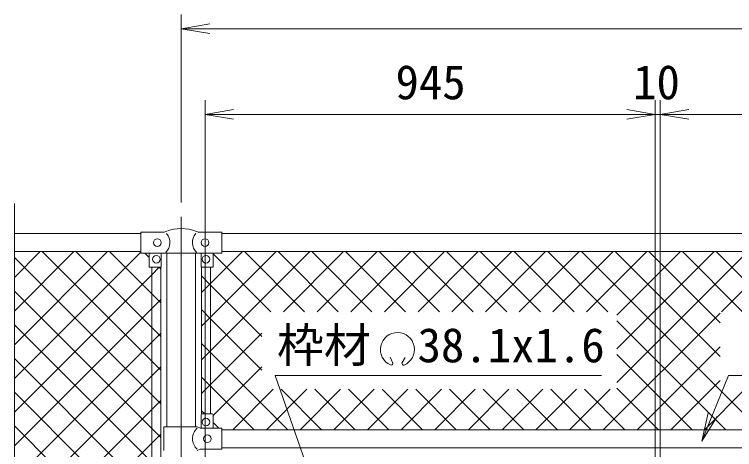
# Model space of a CAD drawing. Units: millimetres, scale not verified. Extents: x -6300 to 6300, y -4455 to 4455.
# Drawn here: x 881 to 2393, y 1608 to 2522 of the extents above; entities that cross this region are included whole.
import ezdxf
from ezdxf.enums import TextEntityAlignment as Align

# ---------------------------------------------------------------- set-up
doc = ezdxf.new("R2010")
doc.units = ezdxf.units.MM
doc.header["$LTSCALE"] = 30
doc.linetypes.add('USER1', pattern=[50.8, 31.75, -6.35, 6.35, -6.35])
for name, color, linetype, lineweight in [('0-1_D-BMK', 2, 'USER1', 13), ('0-2_D-STR1', 1, 'Continuous', 18), ('0-3_D-STR3', 3, 'Continuous', 13), ('0-7_D-STR-DIM', 7, 'Continuous', 9), ('0-8_0', 7, 'Continuous', 9), ('0-9_D-STR-TXT', 7, 'Continuous', 9), ('0-A_D-STR2', 7, 'Continuous', 9)]:
    doc.layers.add(name, color=color, linetype=linetype, lineweight=lineweight)
doc.styles.add('ＭＳ ゴシック', font='')
doc.styles.get('ＭＳ ゴシック').set_extended_font_data('MS Gothic')

# ---------------------------------------------------------------- blocks, each defined once
blk = doc.blocks.new('_Open')
at = {"layer": '0-8_0'}
blk.add_line((-30, 5), (0, 0), dxfattribs=at)
blk.add_lwpolyline([(-30, -5), (0, 0), (-30, 0)], dxfattribs=at)

msp = doc.modelspace()

# ---------------------------------------------------------------- linework, layer by layer
at = {"layer": '0-1_D-BMK'}
msp.add_line((1231.3, 2097.22), (1231.3, -798.6), dxfattribs=at)
at = {"layer": '0-2_D-STR1'}
for p, q in [((1146.3, 2061.98), (881.3, 2061.98)), ((1316.3, 2061.98), (3146.3, 2061.98)), ((1146.3, 2023.98), (881.3, 2023.98)), ((1201.05, 2020.48), (1201.05, 1656.08)), ((1261.55, 2020.48), (1261.55, 1656.08)), ((1316.3, 2023.88), (3146.3, 2023.88)), ((3146.3, 1649.98), (1316.3, 1649.98)), ((3146.3, 1611.98), (1316.3, 1611.98))]:
    msp.add_line(p, q, dxfattribs=at)
at = {"layer": '0-3_D-STR3'}
for p, q in [((1146.3, 2064.98), (1195.52, 2064.98)), ((1146.3, 2020.98), (1146.3, 2064.98)), ((1267.08, 2064.98), (1316.3, 2064.98)), ((1316.3, 2020.98), (1316.3, 2064.98)), ((1146.3, 2020.98), (1196.5, 2020.98)), ((1164.3, 2020.98), (1164.3, 1991.98)), ((1189.3, 2020.98), (1189.3, 1991.98)), ((1197.5, 2020.48), (1196.5, 2020.98)), ((1197.5, 2020.48), (1265.1, 2020.48)), ((1265.1, 2020.48), (1266.1, 2020.98)), ((1266.1, 2020.98), (1316.3, 2020.98)), ((1273.3, 2020.98), (1273.3, 1991.98)), ((1298.3, 2020.98), (1298.3, 1991.98)), ((1188.3, 1990.98), (1165.3, 1990.98)), ((1169.8, 1990.98), (1169.8, 1255.48)), ((1188.8, 1991.11), (1188.8, 1255.48)), ((1273.8, 1682.4), (1273.8, 1991.11)), ((1274.3, 1990.98), (1297.3, 1990.98)), ((1292.8, 1683.08), (1292.8, 1990.98)), ((1273.3, 1681.08), (1273.3, 1653.08)), ((1275.3, 1683.08), (1296.3, 1683.08)), ((1298.3, 1681.08), (1298.3, 1653.08)), ((1195.2, 1656.08), (1265.1, 1656.08)), ((1195.2, 1656.08), (1195.2, 1606.08)), ((1271.1, 1653.08), (1265.1, 1656.08)), ((1271.1, 1653.08), (1316.3, 1653.08)), ((1316.3, 1609.08), (1316.3, 1653.08)), ((1271.1, 1609.08), (1265.1, 1606.08)), ((1271.1, 1609.08), (1316.3, 1609.08))]:
    msp.add_line(p, q, dxfattribs=at)
for centre in [(1181.3, 2042.98), (1281.3, 2042.98), (1179.3, 2007.98), (1283.3, 2007.98), (1283.3, 1666.08), (1286.3, 1631.08)]:
    msp.add_circle(centre, 8, dxfattribs=at)
for centre, radius, start, end in [((1231.3, 1989.52), 82.82, 67.15338, 112.84662), ((1195.52, 2072.98), 8, 270, 296.9114), ((1178.91, 2042.98), 28.8, 314.1684, 41.01552), ((1283.69, 2042.98), 28.8, 138.98448, 225.8316), ((1267.08, 2072.98), 8, 243.0886, 270), ((1165.3, 1991.98), 1, 180, 270), ((1188.3, 1991.98), 1, 270, 0), ((1274.3, 1991.98), 1, 180, 270), ((1297.3, 1991.98), 1, 270, 0), ((1275.3, 1681.08), 2, 90, 180), ((1296.3, 1681.08), 2, 0, 90), ((1283.69, 1631.08), 28.8, 130.19176, 229.80824)]:
    msp.add_arc(centre, radius, start, end, dxfattribs=at)
at = {"layer": '0-7_D-STR-DIM'}
for p, q in [((1231.3, 2127.22), (1231.3, 2521.98)), ((1291.3, 2491.98), (3171.3, 2491.98)), ((1281.3, 1528.98), (1281.3, 2341.98)), ((2226.3, 1528.98), (2226.3, 2341.98)), ((2226.3, 1528.98), (2226.3, 2341.98)), ((2236.3, 1528.98), (2236.3, 2341.98)), ((2236.3, 1528.98), (2236.3, 2341.98)), ((2166.3, 2311.98), (1341.3, 2311.98)), ((2166.3, 2311.98), (2106.3, 2311.98)), ((2226.3, 2311.98), (2236.3, 2311.98)), ((2296.3, 2311.98), (3121.3, 2311.98)), ((2296.3, 2311.98), (2356.3, 2311.98)), ((881.3, 862.63), (881.3, 2124.98))]:
    msp.add_line(p, q, dxfattribs=at)
at = {"layer": '0-9_D-STR-TXT'}
for p, q in [((1675.73, 1790.01), (1669.99, 1802.32)), ((1694.61, 1789.99), (1701.4, 1801.75))]:
    msp.add_line(p, q, dxfattribs=at)
for points in [[(2113.04, 1764.07), (1428.74, 1764.07), (1503.34, 1549.24)], [(3089.28, 1764.07), (2379.98, 1764.07), (2324.83, 1627.91)]]:
    msp.add_lwpolyline(points, dxfattribs=at)
for centre, radius, start, end in [((1685.17, 1818.33), 35.62, 292.92895, 245.65759), ((1672.04, 1789.32), 3.75, 245.55066, 10.6575), ((1698.29, 1789.3), 3.75, 169.34241, 276.63708)]:
    msp.add_arc(centre, radius, start, end, dxfattribs=at)
at = {"layer": '0-A_D-STR2'}
for p, q in [((881.3, 1969.73), (935.55, 2023.98)), ((881.3, 1899.02), (1006.26, 2023.98)), ((881.3, 1828.31), (1076.97, 2023.98)), ((881.3, 1757.6), (1146.3, 2022.6)), ((1169.8, 1723.18), (881.3, 2011.68)), ((1169.8, 1793.89), (939.71, 2023.98)), ((1169.8, 1864.6), (1010.42, 2023.98)), ((1169.8, 1935.31), (1081.13, 2023.98)), ((1164.3, 2011.52), (1154.84, 2020.98)), ((1292.8, 1956.97), (1359.71, 2023.88)), ((1292.8, 1886.25), (1430.42, 2023.88)), ((1292.8, 1815.54), (1501.13, 2023.88)), ((1419.52, 1897.73), (1298.3, 2018.94)), ((1490.23, 1897.73), (1364.08, 2023.88)), ((1560.94, 1897.73), (1434.79, 2023.88)), ((1445.69, 1897.73), (1571.84, 2023.88)), ((1631.65, 1897.73), (1505.5, 2023.88)), ((1516.4, 1897.73), (1642.56, 2023.88)), ((1702.36, 1897.73), (1576.21, 2023.88)), ((1587.11, 1897.73), (1713.27, 2023.88)), ((1773.07, 1897.73), (1646.92, 2023.88)), ((1657.82, 1897.73), (1783.98, 2023.88)), ((1843.78, 1897.73), (1717.63, 2023.88)), ((1728.54, 1897.73), (1854.69, 2023.88)), ((1914.49, 1897.73), (1788.34, 2023.88)), ((1799.25, 1897.73), (1925.4, 2023.88)), ((1985.2, 1897.73), (1859.05, 2023.88)), ((1869.96, 1897.73), (1996.11, 2023.88)), ((2055.91, 1897.73), (1929.76, 2023.88)), ((1940.67, 1897.73), (2066.82, 2023.88)), ((2126.62, 1897.73), (2000.47, 2023.88)), ((2011.38, 1897.73), (2137.53, 2023.88)), ((2445.08, 1649.98), (2071.18, 2023.88)), ((2082.09, 1897.73), (2208.24, 2023.88)), ((2362.03, 1803.74), (2141.89, 2023.88)), ((2145.58, 1890.51), (2278.95, 2023.88)), ((2145.58, 1819.79), (2349.66, 2023.88)), ((2145.58, 1749.08), (2420.37, 2023.88)), ((2362.03, 1874.45), (2212.6, 2023.88)), ((2409.47, 1897.73), (2283.31, 2023.88)), ((2480.18, 1897.73), (2354.03, 2023.88)), ((2364.93, 1897.73), (2491.08, 2023.88)), ((1188.8, 1987.02), (1184.84, 1990.98)), ((1292.8, 1953.73), (1273.8, 1972.73)), ((1273.8, 1937.97), (1292.8, 1956.97)), ((1400.79, 1845.74), (1292.8, 1953.73)), ((1169.8, 1652.47), (881.3, 1940.97)), ((1188.8, 1916.31), (1169.8, 1935.31)), ((1169.8, 1904.68), (1188.8, 1923.68)), ((881.3, 1616.18), (1169.8, 1904.68)), ((1292.8, 1883.02), (1273.8, 1902.02)), ((2117.18, 1649.98), (2362.03, 1894.82)), ((1273.8, 1867.25), (1292.8, 1886.25)), ((1400.79, 1775.03), (1292.8, 1883.02)), ((2374.37, 1649.98), (2145.58, 1878.77)), ((1169.8, 1581.76), (881.3, 1870.26)), ((1188.8, 1845.6), (1169.8, 1864.6)), ((1169.8, 1833.97), (1188.8, 1852.97)), ((881.3, 1545.47), (1169.8, 1833.97)), ((1292.8, 1812.31), (1273.8, 1831.31)), ((1273.8, 1796.54), (1292.8, 1815.54)), ((2187.89, 1649.98), (2362.03, 1824.11)), ((1169.8, 1511.05), (881.3, 1799.55)), ((1455.13, 1649.98), (1292.8, 1812.31)), ((2303.66, 1649.98), (2145.58, 1808.06)), ((1188.8, 1774.89), (1169.8, 1793.89)), ((1169.8, 1763.25), (1188.8, 1782.25)), ((1298.3, 1679.62), (1400.79, 1782.11)), ((881.3, 1474.75), (1169.8, 1763.25)), ((1292.8, 1741.6), (1273.8, 1760.6)), ((2258.6, 1649.98), (2362.03, 1753.4)), ((1384.42, 1649.98), (1292.8, 1741.6)), ((1169.8, 1440.34), (881.3, 1728.84)), ((1188.8, 1704.18), (1169.8, 1723.18)), ((1339.37, 1649.98), (1424.22, 1734.84)), ((1410.08, 1649.98), (1494.93, 1734.84)), ((1525.84, 1649.98), (1440.99, 1734.84)), ((1480.79, 1649.98), (1565.65, 1734.84)), ((1596.55, 1649.98), (1511.7, 1734.84)), ((1551.5, 1649.98), (1636.36, 1734.84)), ((1667.26, 1649.98), (1582.41, 1734.84)), ((1622.21, 1649.98), (1707.07, 1734.84)), ((1737.98, 1649.98), (1653.12, 1734.84)), ((1692.92, 1649.98), (1777.78, 1734.84)), ((1808.69, 1649.98), (1723.83, 1734.84)), ((1763.63, 1649.98), (1848.49, 1734.84)), ((1879.4, 1649.98), (1794.54, 1734.84)), ((1834.34, 1649.98), (1919.2, 1734.84)), ((1950.11, 1649.98), (1865.25, 1734.84)), ((1905.05, 1649.98), (1989.91, 1734.84)), ((2020.82, 1649.98), (1935.96, 1734.84)), ((1975.76, 1649.98), (2060.62, 1734.84)), ((2091.53, 1649.98), (2006.67, 1734.84)), ((2046.47, 1649.98), (2131.33, 1734.84)), ((2162.24, 1649.98), (2077.38, 1734.84)), ((2232.95, 1649.98), (2145.58, 1737.35)), ((2329.32, 1649.98), (2414.17, 1734.84)), ((1169.8, 1692.54), (1188.8, 1711.54)), ((881.3, 1404.04), (1169.8, 1692.54)), ((1280.61, 1683.08), (1273.8, 1689.89)), ((1310.61, 1653.08), (1298.3, 1665.39)), ((1169.8, 1369.63), (881.3, 1658.13)), ((1188.8, 1633.47), (1169.8, 1652.47)), ((1169.8, 1621.83), (1188.8, 1640.83)), ((881.3, 1333.33), (1169.8, 1621.83))]:
    msp.add_line(p, q, dxfattribs=at)
for points in [[(881.3, 1686.89), (1169.8, 1975.39), (1185.39, 1990.98)], [(1273.8, 1725.83), (1292.8, 1744.83), (1400.79, 1852.83)]]:
    msp.add_lwpolyline(points, dxfattribs=at)

# ---------------------------------------------------------------- block references
at = {"layer": '0-7_D-STR-DIM', "xscale": 2, "yscale": 2, "rotation": 180}
for p in [(1231.3, 2491.98), (1281.3, 2311.98), (2236.3, 2311.98), (2236.3, 2311.98)]:
    msp.add_blockref('_Open', p, dxfattribs=at)
at = {"layer": '0-7_D-STR-DIM', "xscale": 2, "yscale": 2}
msp.add_blockref('_Open', (2226.3, 2311.98), dxfattribs=at)
msp.add_blockref('_Open', (2226.3, 2311.98), dxfattribs=at)
at = {"layer": '0-9_D-STR-TXT', "xscale": 2, "yscale": 2, "rotation": 247.95123}
msp.add_blockref('_Open', (2324.08, 1626.05), dxfattribs=at)

# ---------------------------------------------------------------- texts
at = {"layer": '0-7_D-STR-DIM', "style": 'ＭＳ ゴシック'}
for s, p in [('945', (1681.09, 2322.1)), ('10', (2179.7, 2322.1))]:
    msp.add_text(s, height=72.14, dxfattribs=at).set_placement(p, align=Align.BOTTOM_LEFT)
at = {"layer": '0-9_D-STR-TXT', "style": 'ＭＳ ゴシック'}
msp.add_text('枠材  38.1x1.6', height=72.14, dxfattribs=at).set_placement((1432.41, 1769.86), align=Align.BOTTOM_LEFT)

doc.saveas('drawing.dxf')
